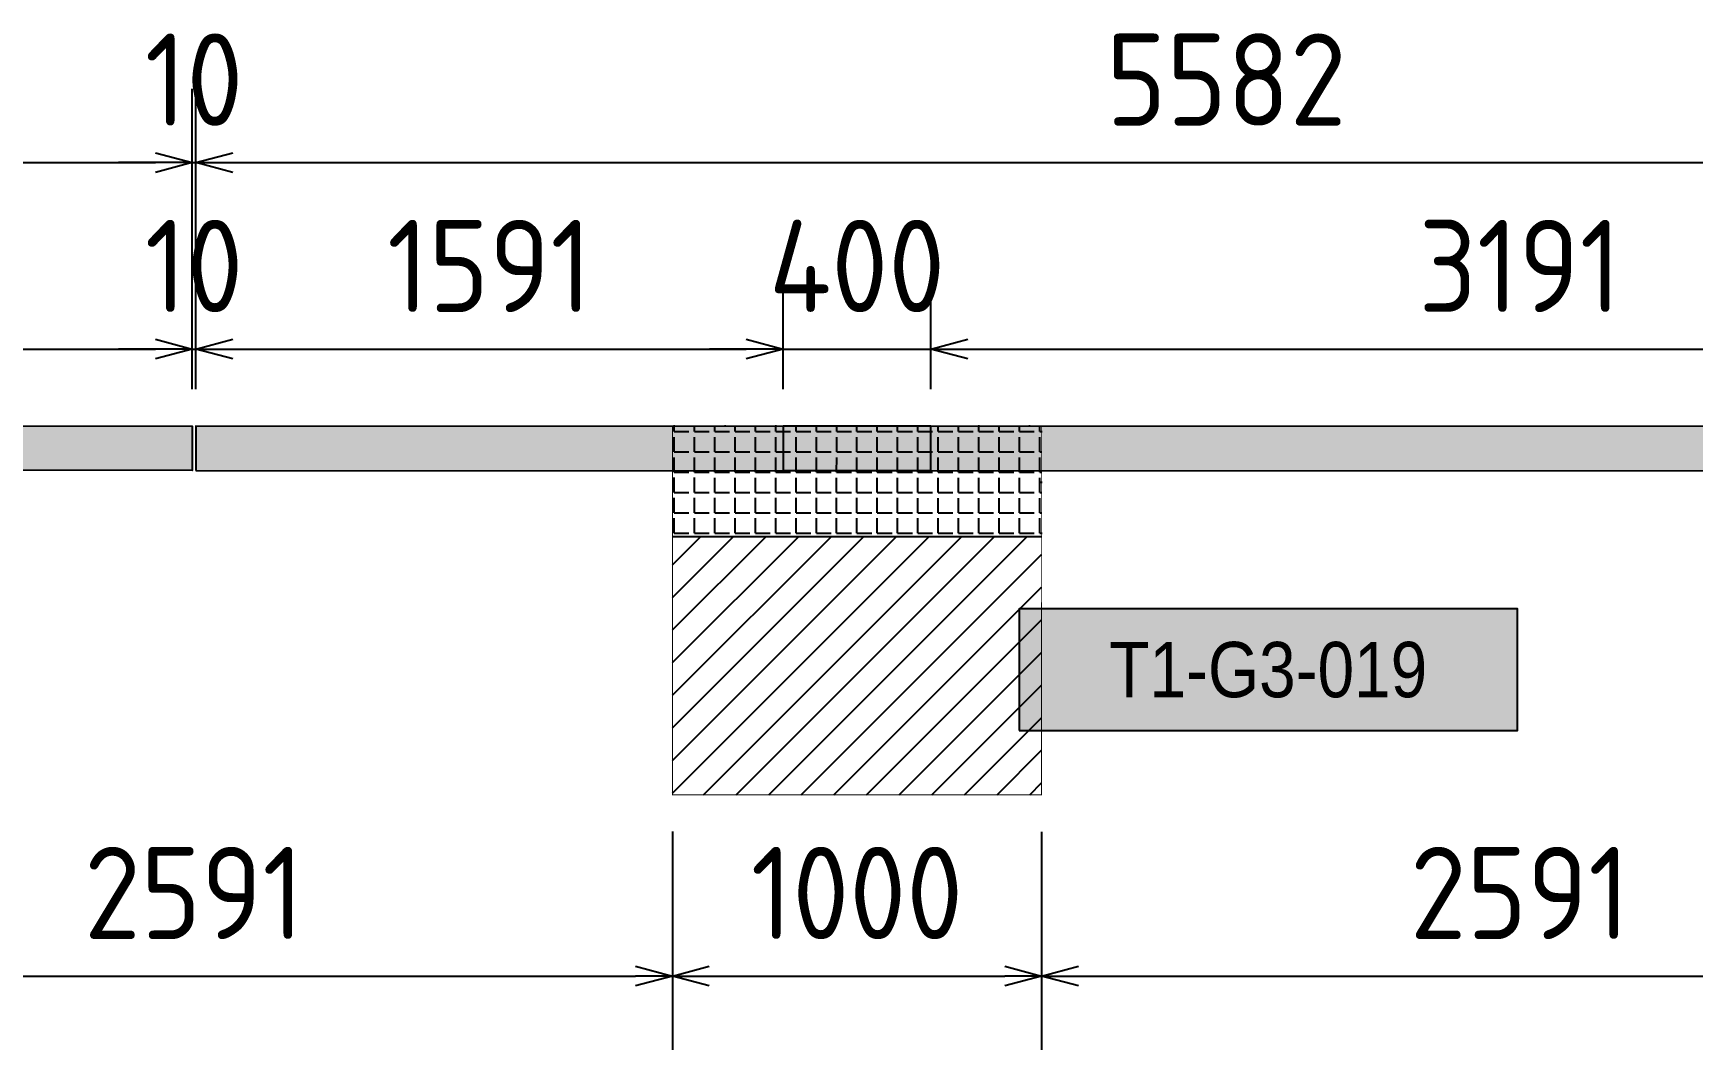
# Model space of a CAD drawing. Header units: centimetres. Extents: x -6122352 to 7132207, y -1694241 to 1947892.
# Drawn here: x 3279849 to 3284345, y 59074 to 61829 of the extents above; entities that cross this region are included whole.
import ezdxf
from ezdxf.enums import TextEntityAlignment as Align

# ---------------------------------------------------------------- set-up
doc = ezdxf.new("R2010")
doc.units = ezdxf.units.CM
doc.header["$MEASUREMENT"] = 0
doc.header["$PDMODE"] = 66
doc.header["$PDSIZE"] = 100
doc.linetypes.add('DASHED2', pattern=[0.375, 0.25, -0.125])
for name, color, linetype in [('@MI-FOOTINGS', 7, 'Continuous'), ('@MI-TYPE-01', 30, 'Continuous'), ('@MI-TYPE-02', 6, 'Continuous'), ('PANEL-TAGS', 7, 'Continuous')]:
    doc.layers.add(name, color=color, linetype=linetype)
doc.styles.add('PANELTAG_STYLE', font='arial.ttf')
doc.styles.add('Schueco-BEMSTIL', font='isocpeur.ttf', dxfattribs={"width": 0.9})
doc.dimstyles.new('MI- JWC-TXT-2.5 MM', dxfattribs={"dimscale": 1.5, "dimtxt": 2.5, "dimasz": 1, "dimexe": 2, "dimexo": 1, "dimgap": 1, "dimtad": 1, "dimdec": 0, "dimdsep": 46, "dimtxsty": 'Schueco-BEMSTIL', "dimblk": 'OPEN30', "dimcen": 0, "dimdle": 2, "dimclrd": 140, "dimclre": 8, "dimclrt": 40, "dimadec": 0, "dimazin": 2, "dimtfac": 1, "dimtdec": 0, "dimtix": 1, "dimtmove": 2, "dimatfit": 3, "dimldrblk": 'OPEN', "dimfxl": 2, "dimlwd": -1, "dimlwe": -1, "dimarcsym": 0})

# ---------------------------------------------------------------- blocks, each defined once
blk = doc.blocks.new('RCC COPING')
at = {"layer": '@MI-TYPE-01', "transparency": 33554679}
h = blk.add_hatch(color=8, dxfattribs=at)
h.dxf.hatch_style = 1
h.paths.add_polyline_path([(60.00000000000364, 200), (-59.99999999999636, 200), (-59.99999999999636, -200), (60.00000000000364, -200)])
at = {"layer": '@MI-TYPE-01', "color": 30}
blk.add_lwpolyline([(-59.99999999999636, 200), (60.00000000000364, 200), (60.00000000000364, -200), (-59.99999999999636, -200)], close=True, dxfattribs=at)
blk = doc.blocks.new('31309MM')
at = {"layer": '@MI-TYPE-01', "transparency": 33554679}
h = blk.add_hatch(color=30, dxfattribs=at)
h.dxf.hatch_style = 1
h.paths.add_polyline_path([(0, 120.0000000000582), (5581.866123049753, 120.0000000000582), (5581.866123049753, 0), (0, 0)])
h.paths.add_polyline_path([(5591.866123044863, -1.164153218269348e-10), (12763.97374439728, -1.164153218269348e-10), (12763.97374439752, 120.0000000000582), (5591.866123044863, 120)])
h.paths.add_polyline_path([(12773.97374439193, 120), (18355.62019030144, 119.9999999999418), (18355.62019030168, -0.1500736206653528), (12773.97374439193, -0.1500736207235605)])
h.paths.add_polyline_path([(18365.71023449278, -0.1500736205489375), (23537.39638165059, -0.1500736205489375), (23537.39638165035, 119.9999999999418), (18365.71023449278, 119.9999999999418)])
h.paths.add_polyline_path([(23547.39638164593, 120), (30719.50400295644, 120), (30719.50400295644, -5.820766091346741e-11), (23547.39638164593, -5.820766091346741e-11)])
h.paths.add_polyline_path([(30729.50400295085, 0), (36309.33053738088, -5.820766091346741e-11), (36309.33053738088, 119.9999662167393), (30729.50400295109, 119.9999662167975)])
at = {"layer": '@MI-TYPE-01', "color": 30}
for points in [[(5591.866123044863, -1.164153218269348e-10), (12763.97374439728, -1.164153218269348e-10), (12763.97374439752, 120.0000000000582), (5591.866123044863, 120)], [(12773.97374439193, 120), (18355.62019030144, 119.9999999999418), (18355.62019030168, -0.1500736206653528), (12773.97374439193, -0.1500736207235605)]]:
    blk.add_lwpolyline(points, close=True, dxfattribs=at)
at = {"layer": '@MI-TYPE-01', "color": 240, "true_color": 0xed1f24, "rotation": 89.95700707059105}
blk.add_blockref('RCC COPING', (14564.63130863686, 59.99998310831143), dxfattribs=at)
blk = doc.blocks.new('A$Ceca04276')
at = {"layer": '@MI-TYPE-01', "color": 30, "rotation": 89.98971944707202}
blk.add_blockref('31309MM', (0.4863932078296784, 9.943239066810747), dxfattribs=at)
blk = doc.blocks.new('T1-FOOTING')
at = {"transparency": 33554679}
h = blk.add_hatch(dxfattribs=at)
h.set_pattern_fill('ANGLE', color=256, scale=500)
h.set_pattern_definition([(0, (0, 0), (0, 137.5), [100, -37.5]), (90, (0, 0), (-137.5, 8.419446744138054e-15), [100, -37.5])])
h.paths.add_polyline_path([(-500, -300.0000000000218), (499.9999999999964, -300.0000000000218), (499.9999999999964, -1.818989403545856e-11), (-500, -1.818989403545856e-11)])
h.paths.add_polyline_path([(-499.75, -299.7500000000218), (499.7499999999964, -299.7500000000218), (499.7499999999964, -0.2500000000181899), (-499.75, -0.2500000000181899)], flags=16)
h = blk.add_hatch(dxfattribs=at)
h.set_pattern_fill('ANGLE', color=8, scale=200)
h.set_pattern_definition([(0, (0, 0), (0, 55.00000000000001), [40, -15]), (90, (0, 0), (-55.00000000000001, 3.367778697655222e-15), [40, -15])])
h.paths.add_polyline_path([(500.0000000000025, -300.0000000000218), (500.0000000000035, -1.818989403545856e-11), (-500, -1.816147232602816e-11), (-499.9999999999989, -300.0000000000291)])
h = blk.add_hatch(dxfattribs=at)
h.set_pattern_fill('ANSI31', color=8, scale=500)
h.set_pattern_definition([(45, (0, 0), (-44.19417382415922, 44.19417382415922), [])])
h.paths.add_polyline_path([(500, -1000.000000000015), (500.0000000000025, -300.0000000000218), (-499.9999999999989, -300.000000000029), (-499.9999999999964, -1000.000000000011)])
at = {"layer": '@MI-TYPE-01', "color": 240, "linetype": 'DASHED2', "true_color": 0xed1f24}
blk.add_line((-500.0000000000073, -300.0000000000291), (499.9999999999964, -300.0000000000218), dxfattribs=at)
at = {"layer": '@MI-TYPE-01', "color": 240, "true_color": 0xed1f24, "const_width": 2.5}
blk.add_lwpolyline([(-500, -1.818989403545856e-11), (500.0000000000036, -1.818989403545856e-11), (500, -1000.000000000015), (-499.9999999999964, -1000.000000000011)], close=True, dxfattribs=at)
blk = doc.blocks.new('_Open30')
at = {"color": 0, "linetype": 'ByBlock', "lineweight": -2}
for p, q in [((-1, 0.26794919), (0, 0)), ((0, 0), (-1, -0.26794919)), ((0, 0), (-1, 0))]:
    blk.add_line(p, q, dxfattribs=at)
blk = doc.blocks.new('*D1294')
at = {"color": 8, "transparency": 16777216}
for p, q in [((-105.533126522616, -29389.36202277175), (-919.3445929939924, -29389.36202277175)), ((-106.8108957201691, -36561.4695303017), (-919.3445929939908, -36561.4695303017))]:
    blk.add_line(p, q, dxfattribs=at)
at = {"color": 140, "transparency": 16777216}
blk.add_line((-719.3445929939907, -36461.4695303017), (-719.3445929939921, -29489.36202277175), dxfattribs=at)
at = {"layer": 'Defpoints', "color": 0, "transparency": 16777216}
for p in [(-719.3445929939923, -29389.36202277175), (-5.533126522615922, -29389.36202277175), (-6.810895720169051, -36561.4695303017)]:
    blk.add_point(p, dxfattribs=at)
at = {"color": 140, "transparency": 16777216, "xscale": 100, "yscale": 100, "zscale": 100}
for p, rotation in [((-719.3445929939923, -29389.36202277175), 90), ((-719.3445929939907, -36561.4695303017), 270)]:
    blk.add_blockref('_Open30', p, dxfattribs=dict(at, rotation=rotation))
at = {"color": 40, "transparency": 16777216, "insert": (-944.3445929940007, -32975.41577653672), "char_height": 250, "attachment_point": 5, "rotation": 90, "style": 'Schueco-BEMSTIL'}
blk.add_mtext('7172', dxfattribs=at)
blk = doc.blocks.new('_Open')
at = {"color": 0, "linetype": 'ByBlock', "lineweight": -2}
for p, q in [((-1, 0.1666666666666667), (0, 0)), ((-1, -0.1666666666666667), (0, 0)), ((0, 0), (-1, 0))]:
    blk.add_line(p, q, dxfattribs=at)
blk = doc.blocks.new('*D1295')
at = {"color": 140, "transparency": 16777216}
for p, q in [((-719.3445929939936, -29279.36199619898), (-719.3445929939936, -29179.36199619898)), ((-719.3445929939936, -29389.36202277175), (-719.3445929939936, -29379.36199619898)), ((-719.3445929939935, -29489.36202277175), (-719.3445929939935, -29589.36202277175))]:
    blk.add_line(p, q, dxfattribs=at)
at = {"color": 8, "transparency": 16777216}
for p, q in [((-105.6814185596612, -29379.36199619898), (-919.3445929939937, -29379.36199619898)), ((-105.5331265226171, -29389.36202277175), (-919.3445929939937, -29389.36202277175))]:
    blk.add_line(p, q, dxfattribs=at)
at = {"layer": 'Defpoints', "color": 0, "transparency": 16777216}
for p in [(-719.3445929939936, -29379.36199619898), (-5.681418559661211, -29379.36199619898), (-5.533126522617088, -29389.36202277175)]:
    blk.add_point(p, dxfattribs=at)
at = {"color": 140, "transparency": 16777216, "xscale": 100, "yscale": 100, "zscale": 100}
for p, rotation in [((-719.3445929939936, -29379.36199619898), 270), ((-719.3445929939936, -29389.36202277175), 90)]:
    blk.add_blockref('_Open30', p, dxfattribs=dict(at, rotation=rotation))
at = {"color": 40, "transparency": 16777216, "insert": (-944.3445929940018, -29384.36200948536), "char_height": 250, "attachment_point": 5, "rotation": 90, "style": 'Schueco-BEMSTIL'}
blk.add_mtext('10', dxfattribs=at)
blk = doc.blocks.new('*D1296')
at = {"color": 8, "transparency": 16777216}
for p, q in [((-104.6870032860746, -23797.71563887077), (-919.3445929939952, -23797.71563887077)), ((-105.6814185596612, -29379.36199619898), (-919.344592993994, -29379.36199619898))]:
    blk.add_line(p, q, dxfattribs=at)
at = {"color": 140, "transparency": 16777216}
blk.add_line((-719.3445929939938, -29279.36199619898), (-719.344592993995, -23897.71563887077), dxfattribs=at)
at = {"layer": 'Defpoints', "color": 0, "transparency": 16777216}
for p in [(-719.3445929939951, -23797.71563887077), (-4.687003286074557, -23797.71563887077), (-5.681418559661211, -29379.36199619898)]:
    blk.add_point(p, dxfattribs=at)
at = {"color": 140, "transparency": 16777216, "xscale": 100, "yscale": 100, "zscale": 100}
for p, rotation in [((-719.3445929939951, -23797.71563887077), 90), ((-719.3445929939938, -29379.36199619898), 270)]:
    blk.add_blockref('_Open30', p, dxfattribs=dict(at, rotation=rotation))
at = {"color": 40, "transparency": 16777216, "insert": (-944.3445929940018, -26588.53881753487), "char_height": 250, "attachment_point": 5, "rotation": 90, "style": 'Schueco-BEMSTIL'}
blk.add_mtext('5582', dxfattribs=at)
blk = doc.blocks.new('*D1346')
at = {"color": 8, "transparency": 16777216}
for p, q in [((-105.533126522615, -29389.36202277175), (-414.3153052969141, -29389.36202277175)), ((-105.8165391141376, -30980.15445952776), (-414.3153052969136, -30980.15445952776))]:
    blk.add_line(p, q, dxfattribs=at)
at = {"color": 140, "transparency": 16777216}
blk.add_line((-214.3153052969136, -30880.15445952776), (-214.3153052969139, -29489.36202277175), dxfattribs=at)
at = {"layer": 'Defpoints', "color": 0, "transparency": 16777216}
for p in [(-214.3153052969139, -29389.36202277175), (-5.533126522615015, -29389.36202277175), (-5.816539114137551, -30980.15445952776)]:
    blk.add_point(p, dxfattribs=at)
at = {"color": 140, "transparency": 16777216, "xscale": 100, "yscale": 100, "zscale": 100}
for p, rotation in [((-214.3153052969139, -29389.36202277175), 90), ((-214.3153052969136, -30980.15445952776), 270)]:
    blk.add_blockref('_Open30', p, dxfattribs=dict(at, rotation=rotation))
at = {"color": 40, "transparency": 16777216, "insert": (-439.3153052969223, -30184.75824114975), "char_height": 250, "attachment_point": 5, "rotation": 90, "style": 'Schueco-BEMSTIL'}
blk.add_mtext('1591', dxfattribs=at)
blk = doc.blocks.new('*D1283')
at = {"color": 140, "transparency": 16777216}
for p, q in [((-214.3153052969102, -29279.36199619898), (-214.3153052969103, -29179.36199619898)), ((-214.3153052969102, -29389.36202277175), (-214.3153052969102, -29379.36199619898)), ((-214.3153052969102, -29489.36202277175), (-214.3153052969102, -29589.36202277175))]:
    blk.add_line(p, q, dxfattribs=at)
at = {"color": 8, "transparency": 16777216}
for p, q in [((-105.6814185596592, -29379.36199619898), (-414.3153052969103, -29379.36199619898)), ((-105.533126522615, -29389.36202277175), (-414.3153052969103, -29389.36202277175))]:
    blk.add_line(p, q, dxfattribs=at)
at = {"layer": 'Defpoints', "color": 0, "transparency": 16777216}
for p in [(-214.3153052969102, -29379.36199619898), (-5.681418559659135, -29379.36199619898), (-5.533126522615015, -29389.36202277175)]:
    blk.add_point(p, dxfattribs=at)
at = {"color": 140, "transparency": 16777216, "xscale": 100, "yscale": 100, "zscale": 100}
for p, rotation in [((-214.3153052969102, -29379.36199619898), 270), ((-214.3153052969102, -29389.36202277175), 90)]:
    blk.add_blockref('_Open30', p, dxfattribs=dict(at, rotation=rotation))
at = {"color": 40, "transparency": 16777216, "insert": (-439.3153052969185, -29384.36200948536), "char_height": 250, "attachment_point": 5, "rotation": 90, "style": 'Schueco-BEMSTIL'}
blk.add_mtext('10', dxfattribs=at)
blk = doc.blocks.new('*D1284')
at = {"color": 8, "transparency": 16777216}
for p, q in [((-105.0978907758703, -27788.74947645192), (-414.3153052969107, -27788.74947645192)), ((-105.6814185596592, -29379.36199619898), (-414.3153052969104, -29379.36199619898))]:
    blk.add_line(p, q, dxfattribs=at)
at = {"color": 140, "transparency": 16777216}
blk.add_line((-214.3153052969103, -29279.36199619898), (-214.3153052969107, -27888.74947645192), dxfattribs=at)
at = {"layer": 'Defpoints', "color": 0, "transparency": 16777216}
for p in [(-214.3153052969107, -27788.74947645192), (-5.09789077587026, -27788.74947645192), (-5.681418559659135, -29379.36199619898)]:
    blk.add_point(p, dxfattribs=at)
at = {"color": 140, "transparency": 16777216, "xscale": 100, "yscale": 100, "zscale": 100}
for p, rotation in [((-214.3153052969107, -27788.74947645192), 90), ((-214.3153052969103, -29379.36199619898), 270)]:
    blk.add_blockref('_Open30', p, dxfattribs=dict(at, rotation=rotation))
at = {"color": 40, "transparency": 16777216, "insert": (-439.3153052969186, -28584.05573632544), "char_height": 250, "attachment_point": 5, "rotation": 90, "style": 'Schueco-BEMSTIL'}
blk.add_mtext('1591', dxfattribs=at)
blk = doc.blocks.new('*D1308')
at = {"color": 140, "transparency": 16777216}
for p, q in [((-214.3153052969133, -27288.74954191094), (-214.3153052969134, -27188.74954191094)), ((-214.3153052969132, -27788.74947645192), (-214.3153052969133, -27388.74954191094)), ((-214.3153052969132, -27888.74947645192), (-214.3153052969132, -27988.74947645192))]:
    blk.add_line(p, q, dxfattribs=at)
at = {"color": 8, "transparency": 16777216}
for p, q in [((-105.3267747850341, -27388.74954191094), (-414.3153052969133, -27388.74954191094)), ((-105.0978907758726, -27788.74947645192), (-414.3153052969133, -27788.74947645192))]:
    blk.add_line(p, q, dxfattribs=at)
at = {"layer": 'Defpoints', "color": 0, "transparency": 16777216}
for p in [(-214.3153052969133, -27388.74954191094), (-5.326774785034056, -27388.74954191094), (-5.097890775872559, -27788.74947645192)]:
    blk.add_point(p, dxfattribs=at)
at = {"color": 140, "transparency": 16777216, "xscale": 100, "yscale": 100, "zscale": 100}
for p, rotation in [((-214.3153052969133, -27388.74954191094), 270), ((-214.3153052969132, -27788.74947645192), 90)]:
    blk.add_blockref('_Open30', p, dxfattribs=dict(at, rotation=rotation))
at = {"color": 40, "transparency": 16777216, "insert": (-439.315305296921, -27588.74950918143), "char_height": 250, "attachment_point": 5, "rotation": 90, "style": 'Schueco-BEMSTIL'}
blk.add_mtext('400', dxfattribs=at)
blk = doc.blocks.new('*D1309')
at = {"color": 8, "transparency": 16777216}
for p, q in [((-104.4581189229958, -24197.71557338572), (-414.3153052969142, -24197.71557338572)), ((-105.3267747850342, -27388.74954191097), (-414.3153052969136, -27388.74954191097))]:
    blk.add_line(p, q, dxfattribs=at)
at = {"color": 140, "transparency": 16777216}
blk.add_line((-214.3153052969136, -27288.74954191097), (-214.3153052969142, -24297.71557338572), dxfattribs=at)
at = {"layer": 'Defpoints', "color": 0, "transparency": 16777216}
for p in [(-214.3153052969142, -24197.71557338572), (-4.458118922995798, -24197.71557338572), (-5.326774785034161, -27388.74954191097)]:
    blk.add_point(p, dxfattribs=at)
at = {"color": 140, "transparency": 16777216, "xscale": 100, "yscale": 100, "zscale": 100}
for p, rotation in [((-214.3153052969142, -24197.71557338572), 90), ((-214.3153052969135, -27388.74954191097), 270)]:
    blk.add_blockref('_Open30', p, dxfattribs=dict(at, rotation=rotation))
at = {"color": 40, "transparency": 16777216, "insert": (-439.3153052969211, -25793.23255764834), "char_height": 250, "attachment_point": 5, "rotation": 90, "style": 'Schueco-BEMSTIL'}
blk.add_mtext('3191', dxfattribs=at)
blk = doc.blocks.new('*D1359')
at = {"color": 8, "transparency": 16777216}
for p, q in [((1093.392966607353, -28088.9246097128), (1684.684925263749, -28088.9246097128)), ((1094.23548382067, -30680.32986018474), (1684.68492526375, -30680.32986018474))]:
    blk.add_line(p, q, dxfattribs=at)
at = {"color": 140, "transparency": 16777216}
blk.add_line((1484.68492526375, -30580.32986018474), (1484.684925263749, -28188.9246097128), dxfattribs=at)
at = {"layer": 'Defpoints', "color": 0, "transparency": 16777216}
for p in [(993.3929666073532, -28088.9246097128), (1484.684925263749, -28088.9246097128), (994.23548382067, -30680.32986018474)]:
    blk.add_point(p, dxfattribs=at)
at = {"color": 140, "transparency": 16777216, "xscale": 100, "yscale": 100, "zscale": 100}
for p, rotation in [((1484.684925263749, -28088.9246097128), 90), ((1484.68492526375, -30680.32986018474), 270)]:
    blk.add_blockref('_Open30', p, dxfattribs=dict(at, rotation=rotation))
at = {"color": 40, "transparency": 16777216, "insert": (1259.684925263741, -29384.62723494876), "char_height": 250, "attachment_point": 5, "rotation": 90, "style": 'Schueco-BEMSTIL'}
blk.add_mtext('2591', dxfattribs=at)
blk = doc.blocks.new('*D1360')
at = {"color": 8, "transparency": 16777216}
for p, q in [((1093.568306488334, -27088.92462508484), (1684.68492526375, -27088.92462508484)), ((1093.392966607353, -28088.9246097128), (1684.68492526375, -28088.9246097128))]:
    blk.add_line(p, q, dxfattribs=at)
at = {"color": 140, "transparency": 16777216}
blk.add_line((1484.68492526375, -27988.9246097128), (1484.68492526375, -27188.92462508484), dxfattribs=at)
at = {"layer": 'Defpoints', "color": 0, "transparency": 16777216}
for p in [(993.5683064883347, -27088.92462508484), (1484.684925263749, -27088.92462508484), (993.3929666073532, -28088.9246097128)]:
    blk.add_point(p, dxfattribs=at)
at = {"color": 140, "transparency": 16777216, "xscale": 100, "yscale": 100, "zscale": 100}
for p, rotation in [((1484.684925263749, -27088.92462508484), 90), ((1484.68492526375, -28088.9246097128), 270)]:
    blk.add_blockref('_Open30', p, dxfattribs=dict(at, rotation=rotation))
at = {"color": 40, "transparency": 16777216, "insert": (1259.684925263742, -27588.92461739881), "char_height": 250, "attachment_point": 5, "rotation": 90, "style": 'Schueco-BEMSTIL'}
blk.add_mtext('1000', dxfattribs=at)
blk = doc.blocks.new('*D1361')
at = {"color": 8, "transparency": 16777216}
for p, q in [((1094.0294994117, -24497.89070607247), (1684.68492526375, -24497.89070607247)), ((1093.568306488334, -27088.92462508484), (1684.68492526375, -27088.92462508484))]:
    blk.add_line(p, q, dxfattribs=at)
at = {"color": 140, "transparency": 16777216}
blk.add_line((1484.68492526375, -26988.92462508484), (1484.684925263749, -24597.89070607248), dxfattribs=at)
at = {"layer": 'Defpoints', "color": 0, "transparency": 16777216}
for p in [(994.0294994116998, -24497.89070607247), (1484.684925263749, -24497.89070607247), (993.5683064883347, -27088.92462508484)]:
    blk.add_point(p, dxfattribs=at)
at = {"color": 140, "transparency": 16777216, "xscale": 100, "yscale": 100, "zscale": 100}
for p, rotation in [((1484.684925263749, -24497.89070607247), 90), ((1484.68492526375, -27088.92462508484), 270)]:
    blk.add_blockref('_Open30', p, dxfattribs=dict(at, rotation=rotation))
at = {"color": 40, "transparency": 16777216, "insert": (1259.684925263742, -25793.40766557866), "char_height": 250, "attachment_point": 5, "rotation": 90, "style": 'Schueco-BEMSTIL'}
blk.add_mtext('2591', dxfattribs=at)
blk = doc.blocks.new('PANELTAG')
at = {"layer": 'PANEL-TAGS', "color": 1}
blk.add_lwpolyline([(-13.49999999999989, -3.300000000000182), (13.50000000000011, -3.300000000000182), (13.50000000000011, 3.299999999999727), (-13.49999999999989, 3.299999999999727)], close=True, dxfattribs=at)
at = {"layer": 'PANEL-TAGS', "color": 40, "true_color": 0xffd700}
blk.add_solid([(-13.49999999999989, -3.300000000000182), (13.50000000000011, -3.300000000000182), (-13.49999999999989, 3.299999999999727), (13.50000000000011, 3.299999999999727)], dxfattribs=at)
at = {"layer": 'PANEL-TAGS', "color": 5, "style": 'PANELTAG_STYLE', "width": 0.85}
blk.add_attdef('TAGNO', text='', height=3, dxfattribs=at).set_placement((1.13686837721616e-13, -4.547473508864641e-13), align=Align.MIDDLE)
blk = doc.blocks.new('T1-PARTITION PLAN')
at = {"layer": '@MI-FOOTINGS', "color": 240, "true_color": 0xed1f24, "rotation": 89.98995376478538}
blk.add_blockref('T1-FOOTING', (-6.519348080153577, -27588.74927751778), dxfattribs=at)
at = {"layer": '@MI-TYPE-02', "xscale": -1, "rotation": 359.9795117387576}
blk.add_blockref('A$Ceca04276', (-7.324294468271546, -42163.27897696203), dxfattribs=at)
for base, p1, p2, picture, middle in [((-719.3445929939951, -23797.71563887077), (-5.681418559661209, -29379.36199619896), (-4.687003286074555, -23797.71563887077), '*D1296', (-944.3445929940018, -26588.53881753487)), ((-214.3153052969142, -24197.71557338572), (-5.326774785034159, -27388.74954191095), (-4.458118922995796, -24197.71557338571), '*D1309', (-439.3153052969211, -25793.23255764834)), ((-214.3153052969133, -27388.74954191094), (-5.097890775872557, -27788.74947645191), (-5.326774785034054, -27388.74954191093), '*D1308', (-439.315305296921, -27588.74950918143)), ((-214.3153052969107, -27788.74947645192), (-5.681418559659133, -29379.36199619896), (-5.097890775870258, -27788.7494764519), '*D1284', (-439.3153052969186, -28584.05573632544)), ((1484.684925263749, -28088.9246097128), (994.2354838206695, -30680.32986018472), (993.3929666073527, -28088.92460971278), '*D1359', (1259.684925263741, -29384.62723494876)), ((-719.3445929939936, -29379.36199619898), (-5.533126522617087, -29389.36202277174), (-5.681418559661209, -29379.36199619896), '*D1295', (-944.3445929940018, -29384.36200948536)), ((-214.3153052969102, -29379.36199619898), (-5.533126522615014, -29389.36202277174), (-5.681418559659133, -29379.36199619896), '*D1283', (-439.3153052969185, -29384.36200948536)), ((-719.3445929939923, -29389.36202277175), (-6.810895720169047, -36561.46953030169), (-5.533126522615921, -29389.36202277174), '*D1294', (-944.3445929940007, -32975.41577653672)), ((-214.3153052969158, -29389.36202277175), (-5.816539114137549, -30980.15445952775), (-5.533126522615014, -29389.36202277174), '*D1346', (-439.3153052969223, -30184.75824114975))]:
    dim = blk.add_linear_dim(base=base, p1=p1, p2=p2, angle=90, dimstyle='MI- JWC-TXT-2.5 MM')
    dim.commit()
    dim.dimension.update_dxf_attribs({"geometry": picture, "text_midpoint": middle})
for base, p1, p2, picture, middle, set_off in [((1484.684925263752, -24497.89070607247), (993.5683064883372, -27088.92462508483), (994.0294994117023, -24497.89070607246), '*D1361', (1259.684925263745, -25793.40766557865), (2.955857780762017e-12, 3.637978807091713e-12)), ((1484.684925263704, -27088.92462508485), (993.392966607307, -28088.92460971279), (993.5683064882885, -27088.92462508483), '*D1360', (1259.684925263696, -27588.92461739882), (-4.570210876408964e-11, -3.637978807091713e-12))]:
    dim = blk.add_linear_dim(base=base, p1=p1, p2=p2, angle=90, dimstyle='MI- JWC-TXT-2.5 MM')
    dim.commit()
    dim.dimension.update_dxf_attribs({"geometry": picture, "text_midpoint": middle, "insert": set_off})
blk = doc.blocks.new('A$C6eaee182')
at = {"layer": '@MI-TYPE-01'}
blk.add_blockref('T1-PARTITION PLAN', (8.669172612717375, 47998.28419365191), dxfattribs=at)
at = {"layer": 'PANEL-TAGS'}
ref = blk.add_blockref('PANELTAG', (663.0086233504699, 21523.38103534898), dxfattribs=dict(at, xscale=50.00000000000001, yscale=50.00000000000001, zscale=50.00000000000001, rotation=90.00000000000001))
ref.add_attrib('TAGNO', 'T1-G3-019', dxfattribs={"color": 5, "height": 150, "rotation": 90, "style": 'PANELTAG_STYLE', "width": 0.8499999999999999}).set_placement((663.0086233504699, 21523.38103534898), align=Align.MIDDLE_CENTER)

msp = doc.modelspace()

# ---------------------------------------------------------------- block references
at = {"layer": '@MI-TYPE-01', "rotation": 270}
msp.add_blockref('A$C6eaee182', (3261671.432551252, 60767.58096113017), dxfattribs=at)

doc.saveas('drawing.dxf')
